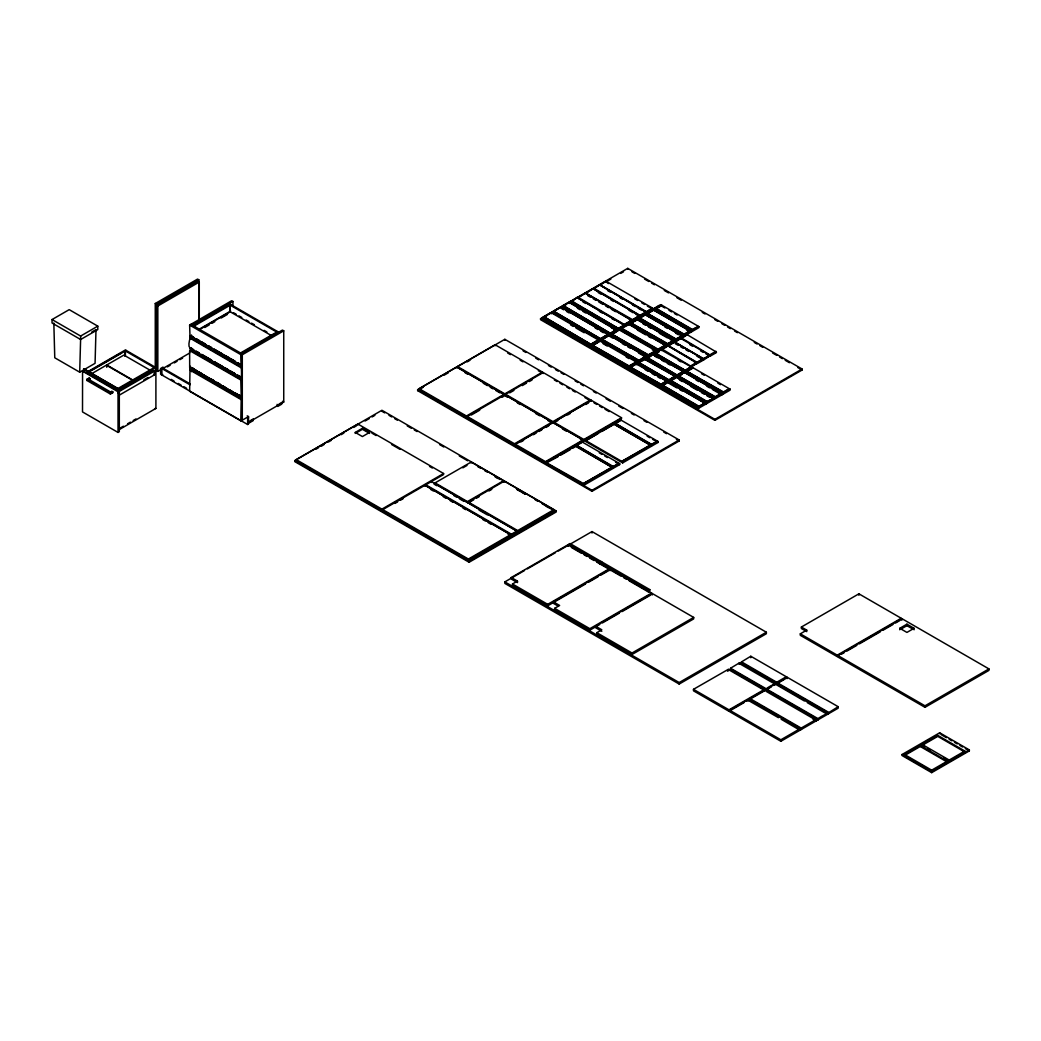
<?xml version="1.0" encoding="UTF-8"?>
<svg xmlns="http://www.w3.org/2000/svg" width="1041" height="1041" viewBox="0 0 1041 1041"><rect width="100%" height="100%" fill="white"/><g stroke="black" fill="none" stroke-linecap="round" stroke-linejoin="round"><path stroke-width="1.5" d="M53.833 323.009L54.77 357.792L79.702 372.184L80.638 338.481M83.579 371.077L83.801 368.774L119.312 389.282L119.312 431.69L118.036 432.431L82.512 411.924L82.564 371.403L83.579 371.077L119.103 391.468L118.036 392.028L118.036 432.431M119.09 391.572L119.103 389.399L83.592 368.891M193.47 337.362L190.698 335.775C190.074 338.507 187.445 345.768 189.983 348.123L239.768 376.803M190.1 366.939L189.683 367.616L189.631 350.856L190.659 350.531L190.698 348.228L193.47 349.828M189.996 367.174L241.161 396.712M232.937 306.34L232.937 301.487L231.649 300.745L189.631 325.078L240.796 354.617C240.601 363.673 242.501 374.409 240.796 380.446L241.33 399.718L190.1 370.167L190.698 366.874M763.573 690.69L764.055 689.649L728.986 709.832L693.475 689.324L693.475 690.808L728.986 711.315L743.951 702.675M777.354 682.844L777.002 682.102L786.293 676.741L786.293 678.225M777.549 682.883L828.883 712.473C826.723 714.477 824.264 714.23 817.927 718.654C819.983 719.357 813.711 722.324 815.962 719.617L801.453 727.906C802.806 728.986 797.692 731.732 799.202 729.207L780.867 739.787L729.702 710.248L729.702 711.732L780.867 741.27L838.174 708.179L838.174 706.696L787.009 677.157C777.562 684.379 770.782 683.924 763.938 690.899M189.969 335.723L189.631 325.078M728.166 670.417L728.57 669.168L693.475 689.324M738.954 663.598L739.331 662.909L730.548 668.231L766.176 688.765M729.702 710.248L747.998 699.682C746.488 702.246 751.68 699.448 750.288 698.368L764.771 690.053L764.393 690.756M739.214 664.158L741.752 661.998L777.107 682.48M775.259 684.418L775.558 683.833L766.775 689.155L818.096 718.706M727.49 671.185L730.209 669.61L730.652 668.27M739.11 663.403L774.634 683.911M741.491 662.844L777.002 683.351M747.906 700.164L778.421 717.665M766.215 689.571L730.704 669.077M766.579 690.443L767.022 689.129M775.48 684.223L804.472 701.022M828.532 713.749L777.224 684.301L777.809 682.896M799.072 729.702L781.179 719.253M826.502 713.866L807.243 702.61M52.05 319.548L69.2 309.645L97.789 326.145L97.789 329.607L80.638 339.509L52.05 323.009L52.05 319.548L80.638 336.048L97.789 326.145M91.803 332.027L95.993 329.607L95.069 363.322L79.702 372.184M155.265 368.306L155.265 303.504L197.569 279.079L198.844 279.821L198.844 319.964M155.265 303.504L156.553 304.245L198.844 279.821M199.273 282.059L197.998 281.317L156.553 305.234L157.829 305.989L199.273 282.059L199.273 320.901M124.959 355.983L124.959 350.713L126.247 350.466M87.743 372.275L120.73 353.237M89.019 371.949L125.388 350.96L125.388 356.23M90.554 374.331L106.377 365.183L132.233 380.121M106.742 367.291L106.742 364.988L123.879 355.085L149.748 370.01M86.832 379.353L89.123 378.039L90.047 379.653L88.693 380.433L88.693 379.353L110.411 391.897L112.701 391.65L112.701 392.73L110.411 394.045L86.832 380.433L86.832 379.353L110.411 392.978L112.701 391.65M86.832 380.433L90.047 378.573M232.937 301.487L191.492 325.417L190.204 324.675M192.13 326.197L230.217 304.206L278.454 332.053L241.72 353.263M271.597 335.683L229.788 311.558L229.788 304.948L231.076 304.701M193.847 326.197L230.217 305.195L230.217 311.806L199.443 329.568M199.013 329.32L230.647 311.051M204.752 327.499L209.241 324.909M212.039 323.296L214.836 321.669M221.108 318.052L223.828 316.477M224.622 316.022L227.419 314.408M117.815 388.579L154.185 367.577M155.044 367.083L154.615 367.824L124.959 350.713M155.903 367.577L125.388 349.958L87.301 371.949L117.815 389.568L155.903 367.577L155.903 408.423L119.168 429.634M119.181 390.427L153.534 370.596L154.471 371.13L154.471 374.838L118.739 395.463M154.471 371.13L118.739 391.754L117.815 391.221M162.76 368.072L161.902 368.566L190.022 384.806M155.265 369.932L157.829 371.416L189.566 353.094M143.918 379.861L148.043 377.48M167.354 366.9L170.138 365.3M174.289 362.906L177.074 361.292M179.846 359.692L182.617 358.091M162.76 374.513L161.902 375.007L161.902 367.577M190.698 367.46L190.919 370.427M240.367 353.055L276.737 332.053M277.596 331.559L277.166 332.3L229.788 304.948M240.796 354.617L242.085 353.875L242.085 420.057L240.796 420.798L189.631 391.26L189.983 369.88M283.738 330.817L282.449 330.075L241.005 354.005L242.293 354.747L283.738 330.817L283.738 402.021L248.513 422.36M120.613 427.812L123.411 426.198M127.601 423.765L130.398 422.152M133.196 420.538L135.994 418.924M154.615 408.671L155.903 408.423M242.085 365.183L237.712 362.919M242.085 377.649L237.712 375.372M242.085 396.868L234.954 392.834M160.626 368.319L160.626 374.266L247.654 424.507L248.513 424.012L248.513 416.595L242.293 420.174L242.293 354.747M248.513 417.584L247.654 418.079L247.654 424.507M250.647 420.434L253.262 418.924L253.262 420.564L249.333 422.841L249.333 421.189M279.079 404.012L281.708 402.503L281.708 404.155L277.778 406.419L277.101 404.376M296.178 459.615L357.844 424.012L443.596 473.525L443.596 474.514L381.917 510.116L296.178 460.603L296.178 459.615L381.917 509.127L443.596 473.525M590.572 399.887L552.914 421.618L505.549 394.266L505.549 395.255L552.914 422.607L590.572 400.876L590.572 399.887L543.207 372.535L466.459 416.999L419.081 389.646L419.081 388.657L456.739 366.913L504.117 394.266L504.117 395.255M457.454 366.51L504.833 393.862L504.833 394.851L457.454 367.499L457.454 366.51L495.113 344.766L542.491 372.118L542.491 373.107M541.984 317.7L542.921 317.167L590.286 345.013L542.921 317.661L541.984 318.195L589.362 345.547L542.413 318.936L546.577 316.035M543.766 316.672L591.145 344.519L543.766 316.672L550.923 312.547L598.289 339.9L588.933 345.794M551.639 312.131L552.563 311.597L599.941 338.95L551.639 312.131L599.004 339.483L607.944 334.33L598.575 340.225M553.422 311.103L600.8 338.95L553.422 311.103L560.565 306.978L607.944 334.33M563.064 305.534L610.442 333.38L563.064 305.534L568.776 302.228L616.155 330.075L608.23 334.655L561.281 307.056L562.205 306.028L609.584 333.875L562.634 306.77L565.784 304.948M571.717 301.526L569.492 302.306L570.429 301.278L617.378 328.878M571.288 300.784L618.653 328.631L571.288 301.278L577 297.479L624.379 325.339L616.441 329.906L569.921 302.554M294.746 460.603L381.917 410.271L556.271 510.936L556.271 511.925L469.101 562.257L294.746 461.592L294.746 460.603L469.101 561.268L556.271 510.936M417.649 389.646L504.833 339.314L679.187 439.979L679.187 440.968L592.004 491.3L417.649 390.635L417.649 389.646L592.004 490.311L679.187 439.979M540.552 318.689L627.736 268.357L802.091 369.021L802.091 370.01L714.907 420.343L540.552 319.678L540.552 318.689L714.907 419.354L802.091 369.021M543.766 317.167L550.923 313.042L551.353 313.783M553.422 311.597L559.368 308.162M563.064 306.028L568.776 302.723L569.206 303.465M569.492 302.306L570.858 302.02M571.288 301.278L575.855 298.637M577.716 297.57L585.289 293.198L631.809 320.55L624.665 324.675L578.145 297.323L577.716 298.064L625.094 325.417L632.238 321.292L629.454 319.678M635.921 314.343L640.098 316.75L632.954 320.875L585.576 293.028L593.149 288.656L639.668 315.514L633.709 319.444M593.435 288.487L599.577 284.948L646.097 312.3L640.384 315.592L593.864 288.24L593.435 288.982L640.814 316.334L646.526 313.042M599.863 284.779L606.018 281.226L652.525 308.084L646.812 311.884L599.863 284.779L645.849 311.819M315.8 449.283L318.598 447.656M321.461 446.173L324.206 444.429M328.409 441.996L331.207 440.382M341.019 434.722L343.829 433.095M353.641 427.435L356.438 425.808M365.053 421.006L369.269 418.573M372.079 416.947L374.89 415.32M417.649 390.635L423.271 387.239M444.182 375.15L448.372 372.743M467.214 361.865L470.012 360.251M551.639 312.625L553.851 311.845M577.716 298.064L585.289 293.198M585.576 293.523L593.149 288.656M593.435 288.982L599.577 284.948M600.293 285.026L606.018 281.226M606.643 281.525L610.859 279.092M620.709 273.406L623.52 271.779M571.171 302.332L573.682 300.888M355.267 432.431L362.411 428.306L369.555 432.431L369.555 433.42L362.411 429.295L355.267 433.42L355.267 432.431L362.411 436.556L369.555 432.431M624.665 324.18L631.809 320.055M585.576 293.028L632.525 319.639L639.668 315.514M640.384 315.098L646.097 311.806M646.812 311.389L652.525 308.084M419.081 388.657L466.459 416.01L504.117 394.266M504.833 393.862L542.491 372.118M588.933 345.3L590.715 344.272M591.145 344.024L598.289 339.9M608.23 334.655L616.155 329.581M616.441 329.411L624.379 324.831M646.812 311.884C669.962 300.927 632.108 320.862 653.462 309.867L690.69 331.35L690.69 332.352L683.182 336.672L645.095 314.694L645.095 313.692L646.89 313.159M646.747 356.725C630.807 368.852 644.691 353.589 646.747 357.714L628.165 368.449L590.078 346.458L590.078 345.469C591.47 343.894 591.574 346.653 591.002 344.922M591.861 344.922C606.812 334.994 597.378 345.065 590.078 345.469M599.72 339.9L637.808 361.891L637.808 362.88L599.72 340.888L599.72 339.9C601.112 338.325 601.217 341.084 600.657 339.353M609.089 334.981C586.291 347.954 624.119 326.523 602.362 339.353L638.745 360.355L646.318 356.477M609.519 335.723L609.375 334.33C610.755 332.756 610.859 335.514 610.299 333.784M618.731 329.411C605.615 338.702 612.329 330.439 618.731 329.906C619.408 328.253 610.429 337.805 609.375 334.33M656.39 352.144L656.39 351.155L619.018 329.75L619.018 328.761C620.41 327.186 620.514 329.945 619.942 328.214M647.099 357.349L677.327 375.294L647.099 357.844L666.032 346.575L666.032 345.586L628.803 324.089L620.8 328.214L646.032 313.159L646.461 313.901L646.032 313.159M698.472 326.367L692.33 329.411L655.96 308.422L692.33 329.906L698.901 326.614L698.901 327.603L691.406 331.936L653.319 309.945L653.319 308.956C654.698 307.381 654.815 310.14 654.242 308.422M661.673 305.117C647.879 313.757 659.304 303.399 661.673 305.117L698.043 326.119M591.861 344.428L599.434 340.55M600.15 340.147L601.516 339.353M609.805 334.577L611.158 333.784M619.018 328.761L620.8 328.214M620.8 327.72C631.301 322.15 630.924 324.141 621.659 328.214L658.029 349.216L665.173 345.091M628.803 324.584C628.556 321.669 635.244 322.398 637.027 319.353L674.256 340.849L674.256 341.838L666.747 346.172L628.66 324.18M630.456 322.645L637.027 319.353M682.037 335.853L675.895 338.911L639.525 317.908L675.895 339.405L682.467 336.1L682.467 337.089L674.971 341.422L636.884 319.431L636.884 318.442L639.096 318.156L653.462 309.867M638.667 317.908L644.808 314.356L681.608 335.605M653.319 308.956L655.101 308.422M655.101 307.928L661.243 304.87M471.352 414.995L479.719 410.167M502.035 397.285L504.833 395.671L507.618 397.285M509.726 392.847L513.916 390.427M522.283 385.599L526.46 383.179M529.257 381.566L532.042 379.965M590.507 345.716L591.861 345.43L628.23 366.913L593.266 346.731M600.15 340.641L609.519 335.228L645.888 356.23M619.447 329.008L620.8 328.722L657.17 350.205L629.193 334.057M629.519 324.18L630.456 323.139L666.826 344.636L629.089 323.439M637.313 318.689L638.667 318.403L675.036 339.9L640.072 319.704M653.748 309.203L655.101 308.917L691.471 330.4L656.507 310.218M590.507 346.211L591.861 345.43M592.719 345.43L629.089 366.419L636.663 362.541L636.233 361.8L629.089 365.925L592.719 345.43L599.863 341.292M600.579 340.888L601.516 340.355L636.48 360.537M612.017 334.291L648.387 355.28L655.96 351.403L655.531 350.661L648.387 354.786L612.017 334.291L619.161 330.153M673.397 340.355L667.684 343.647L631.301 323.139L637.027 319.847M637.313 319.184L638.667 318.403M640.67 317.739L644.093 315.761M645.524 313.94L683.26 335.15L646.89 314.148M689.832 330.856L684.119 334.161L647.736 313.653L653.462 310.361M653.748 309.697L655.101 308.917M655.96 308.917L661.673 305.612M590.937 346.458L627.307 366.966L628.23 366.419M636.949 361.383L637.886 361.344M610.221 334.825L647.528 355.775L611.158 334.291L647.528 355.28M619.447 329.503L656.246 350.244L657.17 349.711M629.519 323.686L665.889 344.675L666.826 344.142M637.743 319.431L674.113 339.939L675.036 339.405M645.954 314.694L682.323 335.189L683.26 334.655M654.177 309.945L690.547 330.452L691.471 329.906M627.307 366.966L629.089 367.408L628.66 366.666M637.378 361.643C638.771 360.069 638.875 362.815 638.315 361.097M646.604 355.814L648.387 356.269L647.957 355.528M656.246 350.244L658.029 350.7L657.6 349.958M621.659 328.722L658.029 349.711L665.602 345.339M665.889 344.675L667.684 345.131L667.255 344.389M631.301 323.139L667.684 344.142L673.826 340.602M674.113 339.939L675.895 340.394L675.466 339.652M682.323 335.189L684.119 335.644L683.69 334.903M647.736 313.653L684.119 334.655L690.261 331.103M690.547 330.452L692.33 330.908L691.901 330.153M627.307 367.46L629.089 366.913M629.089 367.408L629.519 366.172L637.092 362.294L637.521 363.869L639.317 362.828M637.378 362.138L638.745 361.344M646.604 356.321L648.387 355.775M648.387 356.269L648.816 355.033L656.39 351.155M656.246 350.752L658.029 350.205M658.029 350.7L658.459 349.464L666.032 345.586M665.889 345.183L667.684 344.636M667.684 345.131L668.114 343.894L674.256 340.849M674.542 340.68L675.895 339.9M675.895 340.394L676.325 339.158L682.467 336.1M682.323 335.683L684.119 335.15M684.119 335.644L684.549 334.408L690.69 331.35M690.547 330.947L692.33 330.4M692.33 330.908L692.759 329.659L698.901 326.614M638.745 361.839L639.59 361.344M394.916 503.441L397.649 501.866M400.382 500.292L403.101 498.704M631.093 367.577L629.311 369.1L659.109 385.808L628.881 368.358L630.234 368.072M658.68 386.055L666.604 380.98L660.892 384.285L630.664 367.33L636.376 364.025L636.806 364.766M637.092 363.621L638.029 363.075L668.257 380.538L638.029 363.075M638.888 362.58L669.103 380.043L638.888 362.58L645.03 359.535M646.045 359.783L675.544 376.322L645.316 358.377L676.468 375.788L646.24 358.338M647.099 357.844L651.679 355.202M658.029 352.027L653.956 354.877L683.755 371.585L653.527 354.122L654.464 353.589L684.692 371.038L654.464 353.589M655.323 353.094L685.538 370.544L655.323 353.094L661.035 349.802L661.464 350.544M661.751 349.386L667.893 345.833L696.689 362.958L690.977 366.263L662.18 349.138L661.751 349.88L667.893 345.833M668.179 345.677L674.321 342.125L703.117 358.755L697.405 362.541L668.179 345.677L697.834 363.283L703.547 359.991L703.117 359.249M674.607 341.955L703.833 358.833L709.988 355.775L704.263 359.574L674.607 341.955L680.762 338.416L710.691 355.866L716.416 352.561L715.987 351.819L710.261 355.124L681.465 338L681.035 338.741L687.19 334.695L715.987 351.819M681.035 338.247L687.19 334.695M646.669 358.585L650.963 356.113M668.179 346.172L674.321 342.125M675.036 342.203L680.762 338.416M655.205 354.148L658.966 351.988M469.543 503.766L517.689 531.574L553.773 510.728L553.773 509.739L504.26 481.15L467.461 502.569L435.086 483.883L435.086 482.881L471.17 462.048L503.545 480.747L503.545 481.736M462.842 467.851L467.006 465.444M514.54 443.778L552.198 422.034L552.198 423.023L514.54 444.767L467.175 417.415L467.175 416.426L514.54 443.778L514.54 444.767M515.256 444.195L552.914 422.451L583.142 439.901L583.142 440.89L545.484 462.633L515.256 445.184L515.256 444.195L545.484 461.644L583.142 439.901M553.63 422.034L591.288 400.291L621.516 417.74L621.516 418.729L583.858 440.473L553.63 423.023L553.63 422.034L583.858 439.484L621.516 417.74M520.838 441.957L523.636 440.343M533.395 434.709L536.18 433.095M538.978 431.495L541.762 429.881M545.939 427.461L548.737 425.847M553.63 423.023L557.82 420.603M567.579 414.969L570.377 413.368M585.719 404.507L588.503 402.893M690.977 365.768L696.689 362.463M697.405 362.047L703.117 358.755M703.833 358.338L709.559 355.528M710.261 354.63L715.987 351.324M690.977 366.263L697.119 363.205L691.406 367.005L661.035 349.802M697.405 362.541L703.547 359.496M703.833 358.833L709.988 355.775M710.261 355.124L716.416 352.066M658.68 385.56L660.462 384.532M666.891 381.318L674.828 376.243L666.891 381.318L666.188 380.915M675.115 376.074L683.039 371.494L675.115 376.569M683.325 371.338L691.263 366.757L683.325 371.832M704.978 403.14L698.836 406.198L662.466 385.196L698.836 406.693L705.408 403.387L705.408 404.376L697.899 408.71L659.825 386.718L659.825 385.73C661.204 384.168 661.308 386.914 660.749 385.196M667.749 381.644C655.179 390.557 665.602 380.303 668.179 381.891L704.549 402.893M713.202 398.391L707.047 401.449L670.677 380.446L707.047 401.943L713.632 398.638L713.632 399.627L706.123 403.96L668.036 381.982L668.036 380.98C669.428 379.418 669.532 382.164 668.96 380.446M685.394 370.96C685.967 372.678 685.863 369.932 684.471 371.494L684.471 372.483L722.558 394.474L730.066 390.141L730.066 389.152L692.838 367.655L670.248 380.694C668.777 377.141 677.795 378.404 676.26 376.243C677.639 374.669 677.743 377.428 677.184 375.71M684.184 372.158C671.614 381.058 682.037 370.817 684.614 372.405L721.842 393.901L721.842 394.89L714.334 399.224L676.26 377.232L712.773 398.143M692.408 367.408C679.825 376.322 690.248 366.068 692.838 367.655M659.825 385.73L661.608 385.196M668.036 380.98L669.818 380.446M669.818 379.952L675.973 376.907M676.26 376.243L678.042 375.71M684.471 371.494L686.253 370.96M659.825 386.718L668.179 381.891M668.465 381.735L669.818 380.941L706.188 402.438L668.465 381.227M660.241 385.977L697.977 407.187L661.608 386.185M662.466 385.69L668.179 382.385M670.677 380.941L675.258 378.299M676.689 376.491L714.412 397.688L678.042 376.699M720.984 393.407L715.271 396.699L678.901 376.204L682.323 374.213M729.207 388.657L723.482 391.963L687.112 371.455L692.838 368.15M435.086 482.881L467.461 501.58L503.545 480.747M473.72 499.771L468.177 502.972L468.177 501.983L517.689 530.572L553.773 509.739M476.505 498.171L479.276 496.57M488.984 490.962L491.768 489.361M619.226 463.375L613.084 466.42L576.714 445.431L613.084 466.915L619.655 463.622L619.655 464.611L584.287 485.028L546.2 463.037L546.2 462.048L574.996 445.431L575.426 446.173L574.996 445.431M582.426 442.126C568.633 450.766 580.058 440.408 582.426 442.126L618.796 463.128M657.6 441.215L651.458 444.273L615.088 423.271L651.458 444.767L658.029 441.462L658.029 442.451L622.661 462.881L584.574 440.89L584.574 439.901L613.37 423.271L613.8 424.012L613.37 423.271M620.371 419.718C607.801 428.632 618.224 418.378 620.8 419.978L657.17 440.968M546.2 462.048L575.855 445.431M575.855 444.936L581.997 441.878M584.574 439.901L614.229 423.271M546.629 462.295L575.855 445.925L612.225 467.422M585.003 440.148L585.432 440.89L620.8 419.978M546.629 462.79L558.028 456.713M560.774 455.125L570.377 449.582M573.11 447.994L575.855 446.42L610.833 466.602M585.432 440.89L597.768 433.759M601.893 431.39L614.229 424.26L650.599 445.262L614.229 424.26M615.088 423.765L620.8 420.473M660.671 386.718L697.054 407.226L697.977 406.693M668.895 381.982L705.264 402.477L706.188 401.943M677.105 377.232L713.488 397.74L714.412 397.194M684.9 371.741L722.623 392.951L719.825 391.338M697.054 407.226L698.836 407.682L698.407 406.94M705.264 402.477L707.047 402.932L706.618 402.19M713.488 397.74L715.271 398.196L714.842 397.441M678.901 376.204L715.271 397.194L721.413 393.654M721.699 392.991L723.482 393.446L723.053 392.704M687.112 371.455L723.482 392.457L729.637 388.905M697.054 407.721L698.836 407.187M698.836 407.682L699.266 406.445L705.408 403.387M705.264 402.971L707.047 402.438M707.047 402.932L707.477 401.696L713.632 398.638M713.488 398.235L715.271 397.688M715.271 398.196L715.701 396.946L721.842 393.901M721.699 393.485L723.482 392.951M723.482 393.446L723.911 392.21L730.066 389.152M547.059 463.037L583.428 483.545L612.225 466.915M585.432 440.395L621.802 461.397L650.599 444.767M583.428 483.545L612.655 467.162L613.084 467.916L612.655 467.162M621.802 461.397L651.028 445.014L651.458 445.756L651.028 445.014M583.428 484.039L613.084 467.422M613.084 467.916L613.513 466.667L619.655 463.622M621.802 461.892L651.458 445.262M651.458 445.756L651.887 444.52L658.029 441.462M468.385 559.043L510.689 534.619L510.689 535.608L468.385 560.032L382.633 510.532L382.633 509.543L468.385 559.043L468.385 560.032M511.404 534.202L516.974 530.988L516.974 531.977L511.404 535.204L425.652 485.692L425.652 484.703L511.404 534.202L511.404 535.204M511.261 577.521L517.481 581.112L517.481 582.596L511.261 579.017L511.261 577.521L567.931 544.807L609.375 568.737L609.375 570.221L600.956 575.074M568.633 545.887L568.633 544.404L570.065 543.571L601.008 561.437L601.008 562.921L599.577 563.741L596.766 562.127M558.262 551.053L592.004 531.574L766.358 632.225L766.358 633.722L679.187 684.054L504.833 583.389L504.833 581.893L524.508 570.533M527.332 568.906L555.452 552.68M585.549 583.975L547.709 605.823L512.471 585.484L512.471 584.001L517.481 581.112M568.633 544.404L599.577 562.257L601.008 561.437M620.904 576.063L600.293 564.157L600.293 562.674L601.724 561.854L649.818 589.609L649.818 591.093L648.387 591.926L629.154 580.813M512.471 584.001L547.709 604.34L609.375 568.737M558.392 606.226L553.422 603.351L553.422 601.867L610.091 569.154L651.536 593.084L651.536 594.567M588.347 582.361L598.159 576.701M599.668 624.509L589.857 630.169L554.632 609.831L554.632 608.347L559.642 605.459L553.422 601.867M600.293 562.674L648.387 590.442L649.818 589.609M554.632 608.347L589.857 628.686L651.536 593.084M595.582 626.214L652.239 593.487L693.683 617.417L693.683 618.901L632.017 654.503L596.792 634.164L596.792 632.681L601.802 629.792L595.582 626.214L595.582 627.697L601.802 631.288M602.479 622.882L619.291 613.175M622.102 611.561L650.131 595.374M596.792 632.681L632.017 653.019L693.683 617.417M504.833 581.893L679.187 682.558L766.358 632.225M786.293 676.741L750.782 656.246L741.335 661.998M801.375 627.033L806.736 630.13L806.736 631.614L801.375 628.517L801.375 627.033L858.903 593.825L901.207 618.25L901.207 619.733M901.207 618.25L837.25 655.166L837.25 656.65L800.308 635.322L800.308 633.839L806.736 630.13M746.67 701.113L771.186 686.956M773.84 685.42L784.914 679.031M837.966 655.583L901.909 618.653L988.95 668.908L988.95 670.391L924.994 707.32L837.966 657.066L837.966 655.583L924.994 705.824L988.95 668.908M841.414 654.242L844.199 652.642M846.984 651.041L856.717 645.42M859.489 643.806L880.348 631.77M883.132 630.169L892.853 624.548M895.637 622.947L899.814 620.527M899.788 629.792L899.788 628.296L906.932 624.171L914.076 628.296L914.076 629.792M900.986 629.102L906.932 625.667L912.892 629.102M914.076 628.296L906.932 632.421L899.788 628.296M838.174 706.696L829.065 712.421M902.027 754.53L939.685 732.786L969.34 749.91L969.34 750.899L931.682 772.643L902.027 755.519L902.027 754.53L931.682 771.654L969.34 749.91M925.748 741.83L928.533 740.216M964.838 751.029L937.759 735.388L904.603 754.53L931.682 770.171L964.838 751.029L964.838 752.018L937.759 736.377L904.603 755.519M942.743 764.771L945.501 763.183M955.17 757.601L960.7 754.413M801.544 728.271L750.288 698.771M631.952 271.779L634.763 273.406M644.613 279.092L648.829 281.525M651.64 283.152L654.451 284.779M664.288 290.452L668.517 292.885M676.949 297.765L681.165 300.198M702.259 312.378L705.069 313.992M714.907 319.678L717.73 321.305M721.947 323.738L724.757 325.365M727.568 326.991L730.379 328.605M734.595 331.051L737.405 332.665M754.283 342.411L757.093 344.037M759.904 345.664L762.715 347.278M772.565 352.964L776.781 355.397M779.592 357.024L782.403 358.651M785.213 360.264L789.429 362.71M797.874 367.577L802.091 370.01M664.9 307.967L660.814 305.612L660.814 304.623M668.986 310.322L671.705 311.897M674.425 313.471L677.144 315.033M606.018 281.721L608.373 283.581M634.841 298.871L637.626 300.472M641.816 302.892L644.6 304.493M647.385 306.106L652.954 309.32M653.032 309.619L652.603 310.361M686.605 329.984L690.69 332.352M607.515 290.517L610.299 292.118M620.059 297.752L622.843 299.366M632.59 305L635.374 306.601M638.172 308.214L640.957 309.815M644.808 314.356L644.379 315.098M664.783 326.887L667.502 328.449M675.674 333.159L678.394 334.734M689.767 344.597L692.46 346.159M700.541 350.83L703.248 352.379M705.941 353.94L709.988 356.269M598.289 292.612L601.086 294.226M610.833 299.86L613.617 301.461M628.946 310.309L633.123 312.729M674.542 340.186L674.971 341.422M636.598 319.106L636.168 319.847M642.974 323.777L645.693 325.339M648.413 326.913L651.132 328.488M659.291 333.198L667.45 337.909M670.17 339.483L674.256 341.838M675.245 343.647L677.938 345.196M680.632 346.757L683.325 348.319M686.032 349.867L688.726 351.429M696.806 356.1L703.547 359.991M632.954 320.381L632.525 319.639M587.644 295.54L590.429 297.153M593.227 298.767L596.012 300.368M598.796 301.981L602.973 304.401M605.758 306.002L608.543 307.615M611.34 309.216L615.517 311.636M628.374 323.842L627.944 324.584M694.425 362.138L697.119 363.699M637.469 330.088L645.628 334.799M648.348 336.373L651.067 337.935M577.43 298.233L577 297.479M582.908 301.877L585.641 303.465M599.317 311.363L602.062 312.938M611.64 318.468L614.372 320.055M678.251 360.225L681.035 361.839M701.491 373.654L704.21 375.228M717.822 383.075L720.541 384.65M622.206 330.023L626.396 332.443M572.225 302.814L615.999 328.084M569.492 301.812L616.871 329.659M652.304 349.789L655.023 351.364M616.155 330.075L611.627 327.954M577.417 308.201L580.162 309.789M582.895 311.363L585.628 312.951M722.623 392.457L686.253 371.455L717.028 389.724M683.039 371.494L652.811 354.539M654.646 356.087L657.444 357.701M661.634 360.134L664.431 361.748M667.229 363.361L670.027 364.975M696 379.965L698.719 381.54M706.878 386.25L709.598 387.825M712.317 389.386L721.842 394.89M561.281 306.561L608.23 334.161M609.375 335.319L647.463 357.31L647.034 356.569M560.995 307.72L560.565 306.978M560.995 308.214L563.728 309.789M566.46 311.376L569.206 312.951M595.205 327.954L597.937 329.542M600.67 331.116L603.403 332.704M612.733 338.091L608.66 335.723L608.66 334.734M622.258 343.582L624.977 345.157M627.697 346.718L630.417 348.293M638.575 353.003L646.747 357.714M645.316 358.872L645.745 359.613M674.828 376.243L644.6 359.288M679.617 380.004L682.336 381.566M690.508 386.289L697.301 390.206M701.387 392.561L704.106 394.136M706.826 395.71L709.546 397.272M602.362 339.86L638.745 360.355M637.886 360.85L601.516 340.355M637.092 363.127L666.891 380.824M570.507 324.844L573.24 326.419M575.972 327.993L584.183 332.743M603.09 343.66L607.176 346.015M626.214 357.011L628.933 358.572M666.604 380.98L636.376 364.025M664.796 380.108L637.521 363.869M645.199 369.62L647.996 371.234M652.2 373.654L654.984 375.267M657.782 376.881L660.58 378.495M668.686 383.179L676.845 387.89M679.565 389.451L682.284 391.026M702.688 402.802L705.408 404.376M630.664 367.33L660.892 384.285M634.437 370.492L660.033 385.274L629.805 367.824M523.102 350.856L525.926 352.483M535.764 358.169L538.574 359.796M548.412 365.469L551.236 367.096M555.452 369.529L558.262 371.156M561.073 372.782L563.884 374.409M575.139 380.902L577.95 382.515M580.761 384.142L583.572 385.769M593.409 391.455L596.22 393.069M606.07 398.755L610.286 401.188M618.718 406.068L622.934 408.501M631.38 413.368L634.19 414.995M644.028 420.681L646.838 422.295M663.716 432.041L666.526 433.668M676.377 439.354L679.187 440.968M507.657 352.99L510.441 354.604M520.188 360.238L522.972 361.839M538.301 370.687L541.099 372.301M554.346 379.952L557.13 381.566M559.928 383.166L562.713 384.78M566.89 387.2L569.674 388.8M572.459 390.414L575.244 392.028M585.003 397.649L590.572 400.876M594.034 402.867L596.792 404.455M599.538 406.042L602.284 407.63M605.029 409.217L609.154 411.598M647.151 436.179L649.87 437.74M652.59 439.315L658.029 442.451M504.833 394.682L552.198 422.034M465.093 372.73L467.89 374.344M483.219 383.192L487.396 385.612M490.181 387.213L492.966 388.827M495.75 390.427L499.927 392.847M517.364 402.919L520.162 404.52M535.477 413.368L539.667 415.788M548.021 420.616L552.198 423.023M562.53 428.996L566.655 431.364M580.397 439.302L583.142 440.89M599.252 452.835L601.971 454.397M604.691 455.971L607.423 457.546M615.582 462.256L619.655 464.611M800.308 633.839L837.25 655.166M233.431 312.664L236.216 314.278M239.014 315.878L241.798 317.492M246.131 319.99L248.864 321.578M251.545 323.126L254.342 324.727M264.089 330.361L266.873 331.975M381.917 411.273L384.741 412.887M388.957 415.32L391.767 416.947M394.578 418.573L397.389 420.2M407.226 425.886L411.455 428.319M414.266 429.933L417.077 431.56M439.575 444.546L443.791 446.992M459.263 455.919L467.695 460.786M477.533 466.472L480.343 468.099M484.572 470.532L487.383 472.159M497.221 477.832L500.031 479.459M516.909 489.205L519.719 490.818M522.53 492.445L525.341 494.072M535.191 499.758L538.002 501.372M542.218 503.818L545.029 505.432M547.839 507.058L552.055 509.491M495.1 476.856L497.91 478.483M516.635 489.296L524.885 494.059M545.523 505.965L548.269 507.553M941.038 734.556L946.425 737.666M949.132 739.227L951.825 740.789M954.519 742.337L957.213 743.899M959.906 745.447L962.6 747.009M965.306 748.57L969.34 750.899M949.197 760.06L922.118 744.419L922.118 745.408L924.824 746.983M927.531 748.544L930.238 750.106M943.784 757.926L946.49 759.488M190.919 324.337L242.085 353.875M947.336 761.127L920.257 745.499L920.257 746.488L947.336 762.116M571.457 547.501L581.294 553.187M584.105 554.814L586.929 556.441M589.74 558.067L593.956 560.5M623.65 577.651L626.396 579.225M366.276 429.881L369.087 431.495M371.897 433.121L376.113 435.554M391.572 444.481L400.017 449.348M429.53 466.394L432.34 468.021M190.698 335.605L193.678 337.245M196.229 338.793L199.208 340.433M201.772 341.995L204.53 343.582M208.681 345.976L211.661 347.616M214.212 349.177L222.514 353.966M225.272 355.567L229.632 358M230.803 358.755L234.954 361.149M237.712 362.749L240.484 364.35M196.229 338.963L205.91 344.545M208.681 346.146L211.44 347.746M214.212 349.347L234.954 361.318M189.983 335.605L239.768 364.35M190.698 337.831L241.863 367.369M241.148 367.785L189.969 338.156M516.974 530.988L431.234 481.489L431.234 482.477M908.663 757.861L911.369 759.436M919.502 764.12L926.269 768.024M434.045 484.091L436.856 485.718M453.72 495.464L456.531 497.077M459.341 498.704L463.557 501.137M479.016 510.064L487.461 514.931M777.718 683.755L828.883 713.293M740.997 663.13L776.651 683.794L741.14 663.052M777.224 684.054L828.389 713.84M190.698 348.058L193.678 349.698M196.229 351.259L199.208 352.899M201.772 354.447L211.661 360.082M214.212 361.63L222.514 366.419M225.272 368.02L228.044 369.62M230.803 371.221L234.954 373.615M237.712 375.202L240.484 376.803M196.229 351.416L199 353.016M201.772 354.617L211.44 360.199M214.212 361.8L234.954 373.771M282.449 401.279L283.738 402.021M510.689 534.619L424.936 485.119L424.936 486.108M190.698 350.296L241.863 379.835M430.558 489.348L433.368 490.975M443.219 496.661L446.029 498.275M450.246 500.708L453.056 502.335M462.894 508.021L465.704 509.635M482.569 519.381L485.379 521.007M488.203 522.621L491.014 524.248M507.878 533.994L510.689 535.608M766.931 689.988L818.096 719.526M730.353 669.272L765.721 690.118L730.209 669.61M766.579 690.196L817.745 719.982M730.209 669.363L765.864 690.027M729.78 670.352L762.572 689.285M766.033 691.276L815.806 720.021M813.047 719.253L815.806 720.853M192.299 368.124L196.45 370.518M199.208 372.118L201.98 373.719M211.661 379.301L214.42 380.902M217.192 382.502L219.95 384.09M192.091 368.085L214.212 381.032M216.97 382.463L219.742 384.22M222.514 385.651L226.652 388.215M229.423 389.802L232.182 391.403M192.13 368.605L193.691 369.503M195.057 370.297L240.367 396.452M193.04 370.206L195.708 371.741M190.698 369.516L241.863 399.054M750.288 699.604L801.453 729.142M749.923 700.059L800.945 729.429M162.76 367.083L164.049 367.824M247.224 415.84L248.513 416.595M189.93 383.765L163.19 368.319L163.19 369.308M171.192 379.379L174.003 381.006M178.232 383.439L181.043 385.053M183.854 386.679L186.664 388.306M153.534 374.305L154.471 374.838M106.742 364.988L133.951 380.694M82.877 371.377L118.401 391.976M90.047 379.653L89.123 378.039M112.701 392.73L111.777 391.117M241.2 399.653L240.796 420.798M241.148 380.186L189.996 350.804M939.685 732.786L939.685 733.775M937.759 735.388L937.759 736.377M931.682 770.171L931.682 771.16M931.682 771.654L931.682 772.643M924.994 705.824L924.994 707.32M906.932 624.171L906.932 625.667M901.909 618.653L901.909 620.137M858.903 593.825L858.903 595.309M787.009 677.157L787.009 678.641M780.867 739.787L780.867 741.27M750.782 656.246L750.782 657.73M728.986 709.832L728.986 711.315M722.558 394.474L722.129 393.732M714.907 419.354L714.907 420.343M714.334 399.224L713.918 398.482M706.123 403.96L705.694 403.218M697.899 408.71L697.483 407.968M691.979 367.161L691.979 368.15M691.406 331.936L690.977 331.194M683.755 371.91L683.755 372.899M683.182 336.672L682.753 335.931M679.187 682.558L679.187 684.054M675.544 376.66L675.544 377.649M667.32 381.396L667.32 382.385M666.747 345.183L666.747 346.172M657.105 351.741L656.676 350.999M652.239 593.487L652.239 594.984M648.387 590.442L648.387 591.926M632.017 653.019L632.017 654.503M630.026 323.4L629.597 323.139M628.165 368.449L627.736 367.707M627.736 268.357L627.736 269.346M622.661 462.881L622.232 462.139M619.942 419.471L619.942 420.473M618.302 329.164L618.302 330.153M610.091 569.154L610.091 570.637M601.724 561.854L601.724 563.337M599.577 562.257L599.577 563.741M599.004 340.303L599.004 341.292M592.004 490.311L592.004 491.3M592.004 531.574L592.004 533.057M591.288 400.291L591.288 401.279M589.857 628.686L589.857 630.169M584.287 485.028L583.858 484.286M583.858 439.484L583.858 440.473M581.568 441.631L581.568 442.62M570.065 543.571L570.065 545.055M567.931 544.807L567.931 546.291M552.914 421.618L552.914 423.44M547.709 604.34L547.709 605.823M545.484 461.644L545.484 462.633M543.207 372.535L543.207 373.524M517.689 530.572L517.689 531.574M504.833 339.314L504.833 340.303M504.26 481.15L504.26 482.139M495.113 344.766L495.113 345.755M471.17 462.048L471.17 463.037M469.101 561.268L469.101 562.257M467.461 501.58L467.461 502.569M466.459 416.01L466.459 416.999M456.739 366.913L456.739 367.902M381.917 509.127L381.917 510.116M362.411 428.306L362.411 429.295M357.844 424.012L357.844 425.001M241.005 395.502L241.005 398.69M239.508 394.89L239.508 395.957M192.988 368.033L192.988 369.1M191.492 334.994L191.492 338.182M191.492 347.759L191.492 350.947M191.492 368.501L191.492 371.689M190.919 335.644L190.919 338.715M190.919 348.11L190.919 351.285M190.204 335.84L190.204 339.041M190.204 348.605L190.204 351.806M190.204 366.159L190.204 369.36M157.829 305.989L157.829 371.416M156.553 304.245L156.553 370.674M117.815 389.568L117.815 392.717M110.411 392.978L110.411 394.045M83.801 368.774L83.801 371.91M80.638 336.048L80.638 339.509M638.237 318.156L638.237 318.156"/></g></svg>
